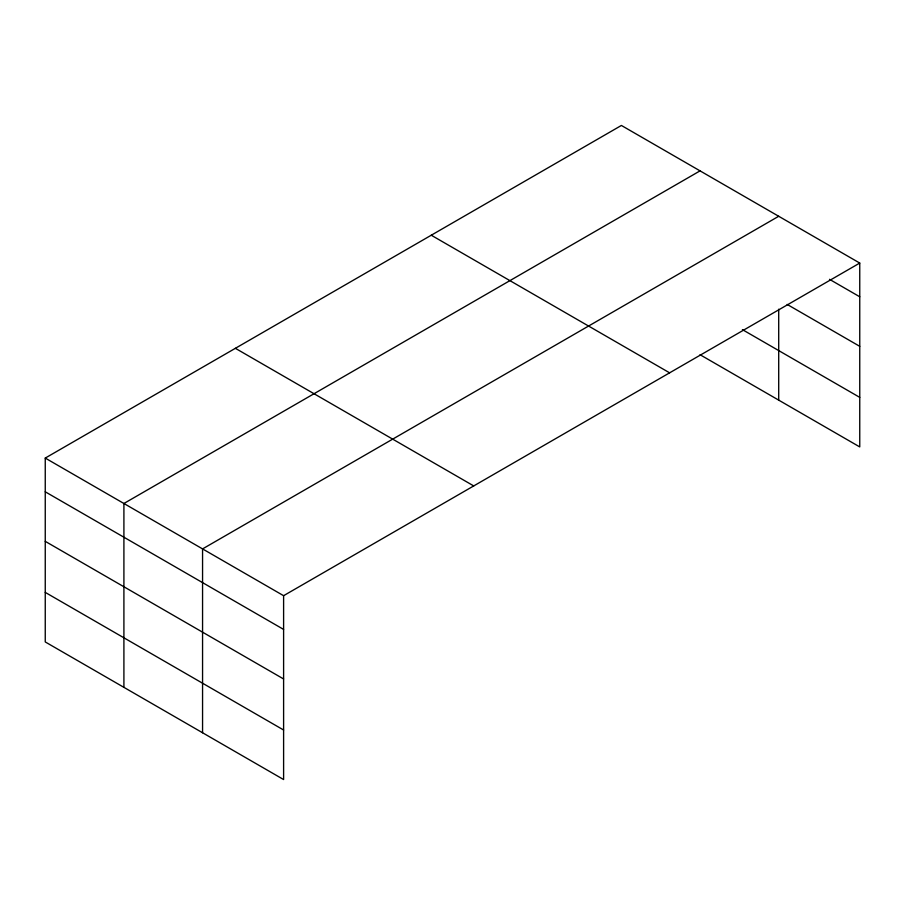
<?xml version="1.0" encoding="UTF-8"?>
<svg xmlns="http://www.w3.org/2000/svg" width="905" height="905" viewBox="0 0 905 905"><rect width="100%" height="100%" fill="white"/><g stroke="black" fill="none" stroke-linecap="round" stroke-linejoin="round"><path stroke-width="1.36" d="M700.051 354.715L859.75 446.923L859.75 263.061L621.396 125.456L45.25 458.077L45.25 641.939L283.604 779.544L283.604 595.694L45.25 458.077M700.051 170.864L123.906 503.497L123.906 687.348M778.707 216.272L202.562 548.905L202.562 732.756M283.604 595.694L859.75 263.061M829.512 279.328L859.75 296.783M787.18 304.431L859.75 346.332M742.405 329.624L859.75 397.374M431.266 235.221L669.621 372.837M235.379 348.312L473.734 485.928M45.25 491.8L283.604 629.416M45.25 541.348L283.604 678.965M45.25 592.39L283.604 730.007M778.707 309.193L778.707 400.123"/></g></svg>
